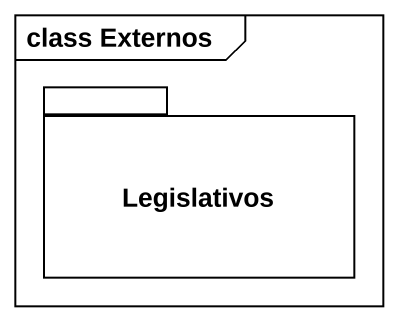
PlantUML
@startuml
mainframe class Externos
package Legislativos {
}
@enduml
